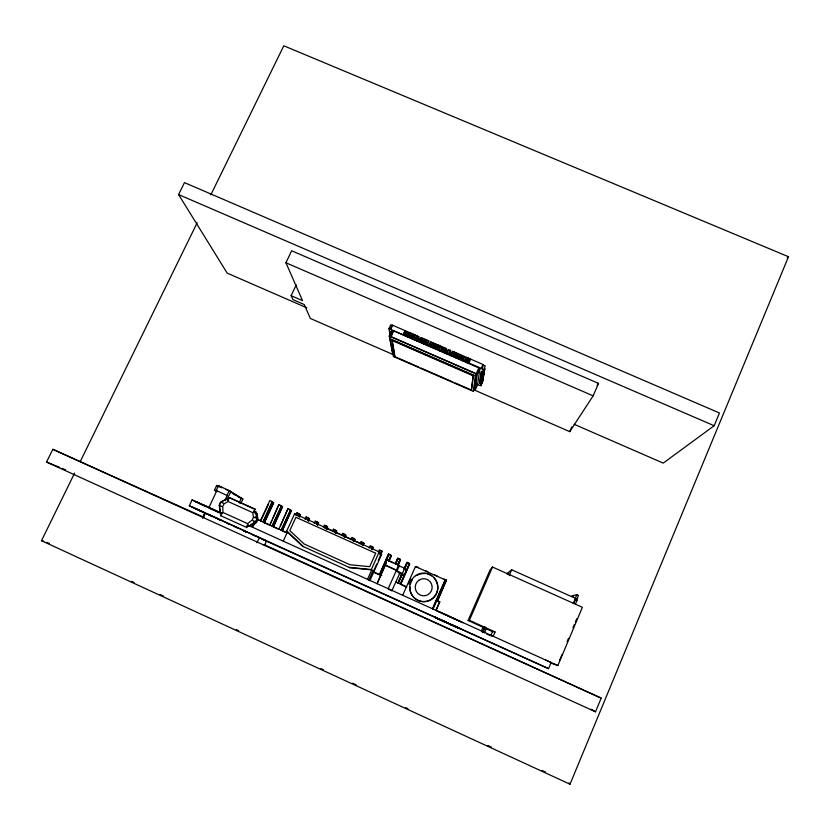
<?xml version="1.0" encoding="UTF-8"?>
<svg xmlns="http://www.w3.org/2000/svg" width="830" height="830" viewBox="0 0 830 830"><rect width="100%" height="100%" fill="white"/><g stroke="black" fill="none" stroke-linecap="round" stroke-linejoin="round"><path stroke-width="1.25" d="M446.416 580.388L415.415 566.579L402.685 595.286M446.426 580.16L437.41 600.993L446.426 580.16L444.05 579.091M473.287 375.378L471.388 390.463L473.287 375.378L392.051 340.01L394.956 357.108L392.051 340.01M393.513 330.796L390.038 338.733L393.399 356.475L473.37 391.387L475.32 375.865L478.817 367.877L393.513 330.796L390.92 336.814M474.158 389.768L476.223 373.697L390.868 336.555M474.189 389.561L475.217 390.007L477.292 374.403L479.885 368.582L478.817 367.877M475.217 390.007L477.644 384.539L479.885 368.582M477.406 384.788L481.068 385.68L480.746 383.699L481.348 383.854L483.029 379.87M481.068 385.68L482.915 380.576L481.286 384.249C477.478 382.495 481.649 384.02 481.452 383.159L483.143 379.165M481.39 383.553C477.572 381.8 481.763 383.325 481.566 382.454L483.257 378.459M483.662 375.886L481.058 381.603L481.566 382.454L479.678 381.644L481.504 382.858M481.058 381.603C482.199 380.97 480.746 378.024 484.066 373.376M481.39 379.476C482.189 379.59 481.971 373.957 484.253 372.203M481.608 378.034C482.904 376.063 481.276 375.575 484.668 369.609M482.915 373.759L480.964 372.909L482.842 374.185C482.375 373.562 482.531 372.442 483.143 372.245L483.527 369.775L481.234 368.364L388.959 328.69L390.723 324.852L392.642 325.246L419.036 336.71C418.631 343.371 412.406 340.694 417.002 335.818M483.952 374.112L481.244 380.399M484.544 370.367C483.029 370.398 485.239 371.56 483.745 371.3M74.565 473.173L41.5 540.714L570.023 784.205L788.5 256.729L283.808 45.795L210.83 194.853M204.107 517.381L52.83 449.31L46.542 462.061L595.525 711.798L601.19 698.144L264.241 544.667M574.111 424.286L663.222 463.109L714.163 425.738L719.454 412.987L184.478 182.621L178.585 194.562L227.181 273.122L306.789 307.806M573.26 603.503L574.765 599.955L576.373 600.681L577.058 599.063L511.685 569.795L509.049 571.901L508.022 574.277M575.429 604.136L576.923 600.578L574.765 599.955M262.27 539.241L548.557 668.658L551.141 662.527L545.154 659.757M567.077 641.725L568.54 638.249M572.928 627.843L574.391 624.367M575.366 622.054L576.829 618.589M559.669 660.203L562.076 654.486M552.106 663.461L557.843 665.567L582.39 607.311L492.512 567.035L490.105 569.868L468.11 620.498L492.512 631.547L495.064 631.952L493.196 636.288L490.727 635.666L492.512 631.547M575.283 598.378L576.819 594.747L578.427 595.463L577.058 599.063M573.81 603.41L575.304 599.851M481.421 630.966L482.946 627.439M482.334 632.46L484.876 626.588M482.842 632.574L484.896 627.822M473.795 389.768L569.743 431.642L571.777 426.942M484.419 632.937L486.442 628.258M509.164 575.647L511.685 569.795M569.743 431.642L593.139 395.848L598.513 383.377L291.662 250.764L285.945 262.778L302.535 300.657L291.133 295.698L296.237 284.908M468.11 620.498L469.375 620.321L492.512 567.035M432.606 608.981L445.077 580.585M435.916 610.392L439.693 601.792L436.144 600.194M436.041 610.579L439.693 601.792M409.698 563.933L400.62 584.351L409.636 563.819L407.281 562.761L402.446 573.416L404.106 575.429L398.888 573.074L397.01 570.967L399.272 565.904L398.566 565.002L387.133 559.845L384.84 564.981L396.408 570.293L388.201 588.719L390.868 590.389M408.516 583.915L410.663 579.091M481.234 368.364L482.977 364.474L466.325 357.242C465.91 363.924 459.654 361.226 464.271 356.35L452.423 351.204C447.816 356.08 454.062 358.778 454.467 352.096M481.815 368.914L483.548 365.034L485.26 365.895L482.479 372.317M395.236 563.881L397.788 558.165L400.236 559.347L398.203 563.912M395.329 563.995L397.788 558.165M395.588 564.307L398.12 558.632L400.465 559.69L398.016 565.479M473.37 391.387L475.165 387.371M482.365 373.075L483.216 371.166M482.251 373.832L483.102 371.923M482.593 373.396L484.855 368.406M482.137 374.579L484.793 368.842L482.023 375.316M397.601 564.95L400.153 559.233M481.794 376.789L484.492 370.699M397.933 565.365L400.465 559.69M481.68 377.526L484.43 371.124M396.408 570.293L398.566 565.002M481.462 378.968L484.191 372.629M481.358 379.684L484.014 373.687M483.786 375.16L482.054 379.32L480.207 378.075L482.116 378.905M480.923 382.516L483.548 376.613M480.819 383.211L483.485 377.028M480.715 383.906L483.371 377.743M391.75 590.95L399.552 573.81M401.928 573.769L397.944 583.002L402 573.862M403.961 569.193L407.011 562.325L409.387 563.394L400.226 583.998M404.542 568.145L407.011 562.325M398.182 583.22L402.228 574.121M398.265 583.293L399.78 579.89M400.786 577.618L402.301 574.215M404.822 568.54L407.281 562.761M466.885 362.254L468.618 358.384M373.666 570.801L376.706 564.016M378.221 560.624L382.163 551.452L379.943 550.529M381.613 554.533L369.889 580.699L367.514 579.319L371.747 569.878L349.855 567.71L302.597 546.233L286.599 531.252L294.65 513.78L379.227 551.888L381.613 554.533L379.248 553.465M468.068 362.772L469.811 358.892M470.278 358.965C469.863 365.646 463.607 362.949 468.224 358.072M388.482 560.904L391.034 555.208L388.565 554.015L379.497 574.661M380.005 573.52L388.565 554.015M380.846 572.648L388.959 554.513L391.407 555.695L388.876 561.35M385.016 563.695L386.531 560.292M384.995 565.137L377.079 583.729M377.588 582.577L386.303 563.093M388.772 561.236L391.314 555.571M456.376 352.926C451.759 357.792 458.015 360.49 458.419 353.808M369.143 548.008L370.17 545.725L372.66 546.928L371.632 549.201M455.027 357.108L456.77 353.238M456.21 357.616L457.953 353.746M371.508 549.066L372.66 546.928M372.016 549.595L373.033 547.333L370.823 546.42M372.151 549.73L373.033 547.333M460.318 354.638C455.712 359.514 461.957 362.212 462.372 355.531M458.98 358.819L460.723 354.95M460.162 359.338L461.905 355.458M462.933 360.542L464.271 356.35M378.345 552.147L379.362 549.865L381.842 551.068L380.306 554.482M464.115 361.05L465.858 357.18L464.665 356.661M349.855 567.71L349.274 567.367L371.3 569.546L379.227 551.888M380.192 554.357L381.842 551.068M368.831 580.087L372.992 570.801L371.3 569.546M353.144 540.797L354.171 538.514L353.31 540.942M439.257 350.25L440.595 346.069L430.376 341.773L428.633 345.633M353.788 541.378L354.804 539.127L353.954 541.534M440.44 350.758L442.183 346.899L446.582 348.673C446.177 355.344 439.931 352.657 444.538 347.78M442.639 346.961C442.234 353.632 435.999 350.945 440.595 346.069M443.199 351.962L444.942 348.092M444.382 352.48L446.125 348.61M359.961 543.868L360.988 541.585L363.488 542.799L362.461 545.071M447.142 353.673L448.48 349.492C443.874 354.369 450.119 357.056 450.524 350.385L448.885 349.804M362.316 544.926L363.488 542.799M448.325 354.192L450.068 350.322M362.897 545.486L363.913 543.225L363.042 545.632M451.084 355.385L452.827 351.515M452.267 355.904L454.01 352.034M422.968 338.412C422.553 345.073 416.338 342.396 420.924 337.53L428.788 340.943C424.192 345.809 430.417 348.496 430.832 341.825M427.45 345.114L428.788 340.943M341.628 535.609L342.666 533.337L345.187 534.551L344.16 536.823M343.983 536.668L345.187 534.551M432.721 342.655C428.124 347.521 434.36 350.208 434.764 343.537M344.689 537.28L345.716 535.028L344.865 537.435M431.382 346.826L433.136 342.966M432.565 347.345L434.318 343.475M436.663 344.357C432.057 349.233 438.292 351.92 438.697 345.249M435.314 348.538L437.068 344.678M436.497 349.046L438.25 345.187M350.789 539.728L351.816 537.456L354.337 538.67M325.692 528.42L326.719 526.158L325.9 528.596M412.915 338.796L414.668 334.947M326.522 529.094L327.549 526.843L326.74 529.27M415.114 334.998C414.699 341.659 408.485 338.982 413.07 334.117M415.664 339.989L417.417 336.14M416.836 340.507L418.59 336.648M332.477 531.48L333.515 529.218L336.057 530.443L335.03 532.704M332.685 531.646L333.515 529.218M419.586 341.701L421.339 337.841M420.769 342.209L422.522 338.36M334.832 532.538L336.057 530.443M335.6 533.182L336.627 530.93L335.797 533.348M424.856 339.231C420.26 344.108 426.485 346.784 426.9 340.124M423.518 343.413L425.271 339.553M424.701 343.921L426.454 340.061M314.217 523.253L315.255 520.991L317.828 522.226L316.79 524.487M316.562 524.311L317.828 522.226M405.227 330.714C400.651 335.579 406.856 338.246 407.26 331.595M403.888 334.874L405.652 331.035M317.465 525.006L318.492 522.765L317.693 525.193M405.071 335.393L406.825 331.544M409.149 332.415C404.563 337.281 410.777 339.958 411.182 333.297M407.81 336.586L409.574 332.737M408.993 337.094L410.746 333.245M323.347 527.361L324.385 525.1L326.937 526.334M411.732 338.287L413.496 334.438M298.344 516.094L299.381 513.843L298.603 516.291M299.371 516.862L300.398 514.61L299.63 517.049M390.318 329.137L392.082 325.298M390.878 329.085L392.642 325.246M390.681 331.367L389.81 333.255L390.557 334.48M305.108 519.144L306.146 516.883L308.729 518.128L307.691 520.389M392.683 353.995L389.27 336.098L391.905 330.34L393.555 331.056M305.357 519.341L306.146 516.883M307.442 520.202L308.729 518.128M308.407 520.929L309.445 518.688L308.656 521.115M290.573 509.952L281.214 530.225L290.573 509.952L287.958 508.697L278.88 529.167M280.447 525.784L287.958 508.697M282.076 530.712L291.372 510.543L282.366 530.878M283.248 541.16L287.554 531.812L286.599 531.252M296.009 515.046L297.047 512.784L299.64 514.04M296.279 515.243L297.047 512.784M272.458 501.787L263.069 522.018L272.147 501.569L269.823 500.521L260.413 520.773M273.661 502.648L264.345 522.734L273.661 502.648L271.358 501.611M256.989 542.737L259.344 537.664L266.482 540.994L264.314 545.684M281.505 505.864L272.136 526.116L281.505 505.864L278.88 504.609L269.812 525.058L271.887 520.566M272.935 518.314L278.88 504.609M282.356 506.487L273.35 526.801L282.646 506.694L280.343 505.657M247.714 524.851C245.275 532.466 247.516 521.261 248.647 526.262L254.416 522.703L253.109 520.659L255.754 521.873L257.113 518.574L255.754 521.873M248.979 525.494L251.21 526.614L256.512 522.506L257.985 519.331L257.124 513.905L253.741 511.913L254.997 509.205L229.236 497.575L227.97 500.272M254.997 509.205L253.876 511.996L255.65 511.56L256.875 516.986L254.603 517.443L256.875 516.986M252.652 527.392L254.613 523.191M260.745 520.96L268.567 504.111M239.32 503.105L241.125 497.979L237.359 496.278M240.793 503.54L242.889 499.069L229.059 490.499L218.456 485.716L216.205 490.489L216.786 490.831L208.724 507.929L219.317 512.733L220.386 510.44M220.656 502.088L219.317 505.387L220.656 502.088L223.156 503.219L222.056 501.351L227.213 498.82L222.056 501.351M229.059 490.499L225.221 500.168M226.632 499.681L231.031 491.713L225.968 489.441M220.718 515.71L221.911 513.168L220.718 515.71L246.666 527.475M229.236 497.575L228.136 500.365L227.057 498.726M216.62 491.391L214.472 490.146L216.692 485.436L221.714 487.708L218.456 485.716M202.427 517.982L204.803 512.94M202.8 517.93L205.093 513.075M204.014 516.115L205.384 513.21M205.674 513.355L189.323 505.781L192.104 499.919L221.859 513.345M80.271 461.522L197.146 222.803M597.133 385.525L598.513 383.377M787.151 258.161L788.5 256.729M506.622 573.841L508.209 572.576M254.271 522.62L248.647 526.262M253.741 511.913L255.65 511.56M576.819 594.747L571.932 595.816L573.489 596.511M576.373 600.681L576.923 600.578M219.68 507.784L220.521 513.355L219.348 506.58L221.651 506.435L219.151 505.304M220.355 513.272L222.077 513.251M41.5 540.714L43.658 541.16M391.345 333.919L389.81 333.255L388.959 328.69M390.598 334.739L390.059 334.615L390.712 335.341M390.764 335.59L390.287 335.828M483.983 369.786L484.616 369.941M46.542 462.061L59.584 467.373M61.96 468.338L65.518 469.79M189.323 505.781L548.557 668.658M178.585 194.562L714.163 425.738M285.945 262.778L593.139 395.848M441 346.38L442.183 346.899M389.478 331.512L391.117 332.685L389.581 332.01M483.143 372.245L481.182 371.394L483.081 372.68M389.644 332.384L391.283 333.556L389.737 332.882M483.029 373.002L481.078 372.162L482.967 373.438M482.79 374.506L480.85 373.666L482.728 374.932M482.676 375.253L480.746 374.413L482.614 375.679M482.562 375.99L480.632 375.15L482.5 376.415M389.27 336.098L477.292 374.403M482.448 376.727L480.529 375.886L482.386 377.142M482.334 377.463L480.414 376.623L482.272 377.878M482.23 378.19L480.311 377.349L482.157 378.594M390.038 338.733L475.32 375.865M391.874 340.393L473.11 375.762M482.002 379.632L480.103 378.802L481.94 380.036M481.888 380.337L479.989 379.518L481.825 380.742M481.784 381.053L479.885 380.223L481.722 381.458M481.67 381.759L479.782 380.939L481.608 382.153M476.617 384.093L477.644 384.539M393.254 354.628L310.327 318.44L304.247 304.548L292.969 299.64L291.133 295.698M396.294 357.253L418.642 367.005M420.986 368.032L452.744 381.893M455.089 382.91L471.554 390.1M227.43 523.408L226.901 523.18L228.499 523.906M219.255 512.328L210.405 508.365M447.121 615.435L444.195 614.148L447.1 615.497M452.91 618.132L455.857 619.429L452.973 618.091M461.335 621.961L449.964 616.856M452.433 625.104L453.232 625.457L450.337 624.139M437.171 575.989L434.796 574.92M291.652 510.751L289.338 509.713M300.657 514.808L298.344 513.77M307.121 517.64L309.683 518.875M316.168 521.717L318.72 522.942M325.225 525.795L327.767 527.019M334.49 530.048L336.824 531.096M345.892 535.184L343.381 533.97M354.97 539.272L352.47 538.068M364.059 543.37L361.579 542.177M362.534 544.542L323.752 527.06L325.516 528.471M390.463 561.723L393.14 562.927M399.272 565.904L404.698 568.353L406.264 570.563M238.469 497.077L242.889 499.069M205.684 506.03L195.361 501.455L197.312 502.368M207.012 506.694L202.427 504.661L206.162 506.383M209.108 507.721L213.704 509.765L198.287 502.835M450.088 616.721L436.881 610.839L463.192 622.749M201.555 511.342L199.667 510.492L259.344 537.664M209.036 514.745L210.955 515.606L209.679 515.025M384.84 564.981L396.273 570.148M397.01 570.967L402.446 573.416M216.205 490.489L227.358 495.603M214.472 490.146L217.491 491.505M229.402 497.668L255.142 509.288M254.82 512.867L257.124 513.905M254.603 517.443L257.259 518.646M256.563 518.989L287.284 532.881M373.531 571.88L381.8 575.615M395.983 582.027L406.607 586.831M263.816 522.547L269.646 525.183M273.143 526.76L277.801 528.866M282.459 530.972L285.956 532.549M373.759 572.254L379.424 574.817M400.994 584.569L406.679 587.142M437.472 601.065L439.755 602.103M469.375 620.321L495.064 631.952M247.817 525.1L557.843 665.567M486.722 633.975L490.167 635.541M204.253 512.556L192.602 507.286L203.412 512.203M206.369 513.542L218.041 518.823L215.188 517.515M447.432 622.801L434.246 616.846L440.844 619.865M217.553 518.792L221.299 520.483L217.782 518.833M244.892 531.356L247.153 532.372M444.475 621.483L441.56 620.166L460.567 628.787L454.062 625.81M233.977 526.376L237.11 527.797M261.813 538.878L266.482 540.994M441.301 620.404L435.615 617.811L458.295 628.092L452.682 625.54M243.449 530.702L246.977 532.3M252.86 534.976L256.387 536.574M243.066 530.495L246.583 532.092M52.83 449.31L601.19 698.144M226.683 523.097L227.845 523.626M209.99 508.043L219.846 512.525M47.082 542.467L49.437 543.546M131.711 581.446L134.066 582.536M159.92 594.446L163.448 596.065M236.332 629.638L238.677 630.717M320.961 668.617L323.306 669.706M352.698 683.246L356.215 684.864M405.59 707.606L407.935 708.685M487.864 745.506L491.391 747.135M541.938 770.416L545.466 772.035M209.17 514.984L211.505 516.063M217.346 518.771L220.853 520.389M192.104 499.919L205.954 506.725M302.597 546.233L303.458 546.711L287.554 531.812M257.425 519.466L259.157 520.431M591.178 709.266L595.525 711.798M216.692 485.436L218.819 486.733M229.07 491.35L231.134 492.615M233.209 493.892L235.274 495.168M229.277 490.924L239.455 497.222M294.65 513.78L297.379 515.793M387.133 559.845L387.683 560.468M568.975 782.866L570.023 784.205M415.415 566.579L415.83 567.409M416.307 566.589L418.631 567.554M425.541 570.75L427.886 571.725M255.516 511.477L256.74 516.903M433.602 577.514A14.1 13.944 89.2 0 1 428.882 600.816A14.1 13.944 89.2 0 1 409.989 586.644M410.383 584.164A14.1 13.944 89.2 0 1 412.344 579.745M416.712 575.553A14.1 13.944 89.2 0 1 424.856 573.572M427.305 573.966A14.1 13.944 89.2 0 1 431.673 575.937M445.088 579.952L445.046 581.674L432.897 609.355L432.43 608.764L445.088 579.952M375.7 553.247L369.672 566.672L349.99 564.732L304.112 543.972L289.805 530.577L295.926 517.287L375.7 553.247M253.503 517.308L252.258 519.985L247.589 523.616L222.948 512.463L222.72 506.622L223.976 503.955L228.022 501.476L252.776 512.66L253.503 517.308M442.587 620.975L441.913 620.674L444.434 621.815L442.587 620.975M451.977 625.229L449.445 624.087L451.977 625.229M415.446 575.74A14.245 14.079 89.2 0 0 417.947 600.277A14.245 14.079 89.2 0 0 437.711 585.824A14.245 14.079 89.2 0 0 415.446 575.74M418.745 580.336A8.549 8.445 89.2 0 0 420.25 595.068A8.549 8.445 89.2 0 0 432.108 586.385A8.549 8.445 89.2 0 0 418.745 580.336"/></g></svg>
